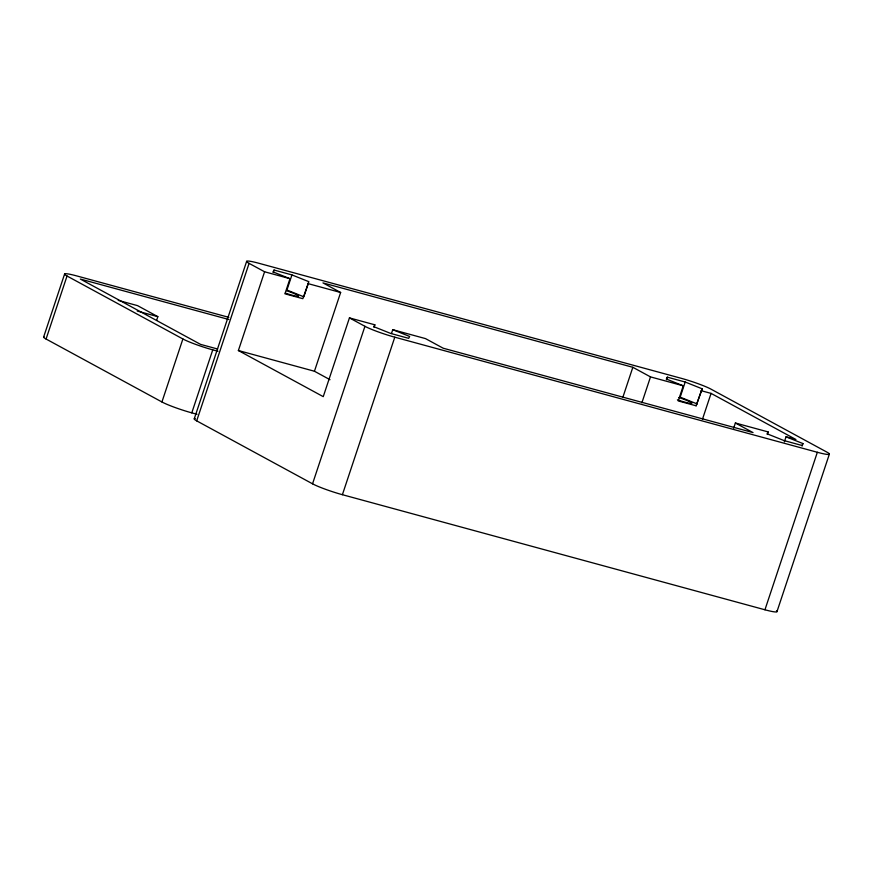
<?xml version="1.0" encoding="UTF-8"?>
<svg xmlns="http://www.w3.org/2000/svg" width="873" height="873" viewBox="0 0 873 873"><rect width="100%" height="100%" fill="white"/><g stroke="black" fill="none" stroke-linecap="round" stroke-linejoin="round"><path stroke-width="1.31" d="M43.65 336.989L64.613 273.991M197.036 414.282L191.787 412.853A23.353 2.324 18.4 0 1 161.931 401.973L46.073 339.03L67.035 276.021A23.353 2.324 18.4 0 1 76.617 275.89L228.835 317.346M156.583 320.435L157.838 316.659L137.563 305.637L118.237 300.377M161.931 401.973L182.893 338.975L67.035 276.021M191.787 412.853L212.75 349.855L217.999 351.284M194.264 418.822L246.655 261.322M776.479 610.882A23.353 2.324 18.4 0 1 764.944 609.78L342.402 494.696A23.353 2.324 18.4 0 1 312.545 483.817L196.687 420.862L249.089 263.362A23.353 2.324 18.4 0 1 258.67 263.22L681.213 378.304A23.353 2.324 18.4 0 1 711.069 389.183L826.927 452.138A23.353 2.324 18.4 0 1 817.346 452.279L394.792 337.185A23.353 2.324 18.4 0 1 364.936 326.306L349.44 317.892L323.25 396.648L238.384 350.531L264.584 271.776L249.089 263.362M273.227 272.562L274.057 270.041L291.953 274.919L308.856 281.684L302.844 298.686L284.947 293.819L289.978 278.694L273.074 271.929L274.057 270.041M291.953 274.919L286.922 290.032L303.826 296.798L308.442 282.939M329.983 379.69L314.444 371.243L340.634 292.499L322.966 282.896L632.838 367.293L650.505 376.896L683.264 385.811L678.234 400.936L696.119 405.803L702.121 388.791L685.207 382.025L667.321 377.158L666.35 379.046L683.264 385.811M312.545 483.817L364.936 326.306M374.015 327.331L374.855 324.811L349.44 317.892M391.486 333.464L392.741 329.688L425.5 338.604L443.168 348.207L753.039 432.604L735.372 423.001L733.647 428.174M342.402 494.696L394.792 337.185M622.94 397.051L632.838 367.293M641.895 402.769L650.505 376.896M666.481 379.679L667.321 377.158M685.207 382.025L680.176 397.15L697.091 403.904M696.119 405.803L702.121 388.791M702.459 419.258L711.069 393.385L701.15 390.689M767.302 434.448L768.142 431.928L735.372 423.001M784.358 441.847L786.027 436.806L795.936 439.501L711.069 393.385M802.101 446.092L802.931 443.571L786.027 436.806M764.944 609.78L817.346 452.279M776.959 611.678L829.35 454.178M374.855 324.811L373.884 326.709L390.798 333.475L408.684 338.342L409.655 336.454L392.741 329.688M768.142 431.928L767.149 433.816L784.052 440.581L801.949 445.459L802.931 443.571M264.584 271.776L289.978 278.694M307.874 283.572L340.634 292.499M228.835 319.507L80.36 279.065L200.561 344.377L217.639 349.025M137.225 311.039L157.838 316.659M238.384 350.531L314.444 371.243M212.75 349.855A23.353 2.324 18.4 0 1 182.893 338.975M46.073 339.03A23.353 2.324 18.4 0 1 43.977 336.782M196.687 420.862A23.353 2.324 18.4 0 1 195.301 418.538M678.823 397.521A13.346 1.32 18.4 0 1 691.863 403.282A13.346 1.32 18.4 0 1 677.404 399.823M286.551 290.731A13.346 1.32 18.4 0 1 298.588 296.154A13.346 1.32 18.4 0 1 285.318 293.121"/></g></svg>
